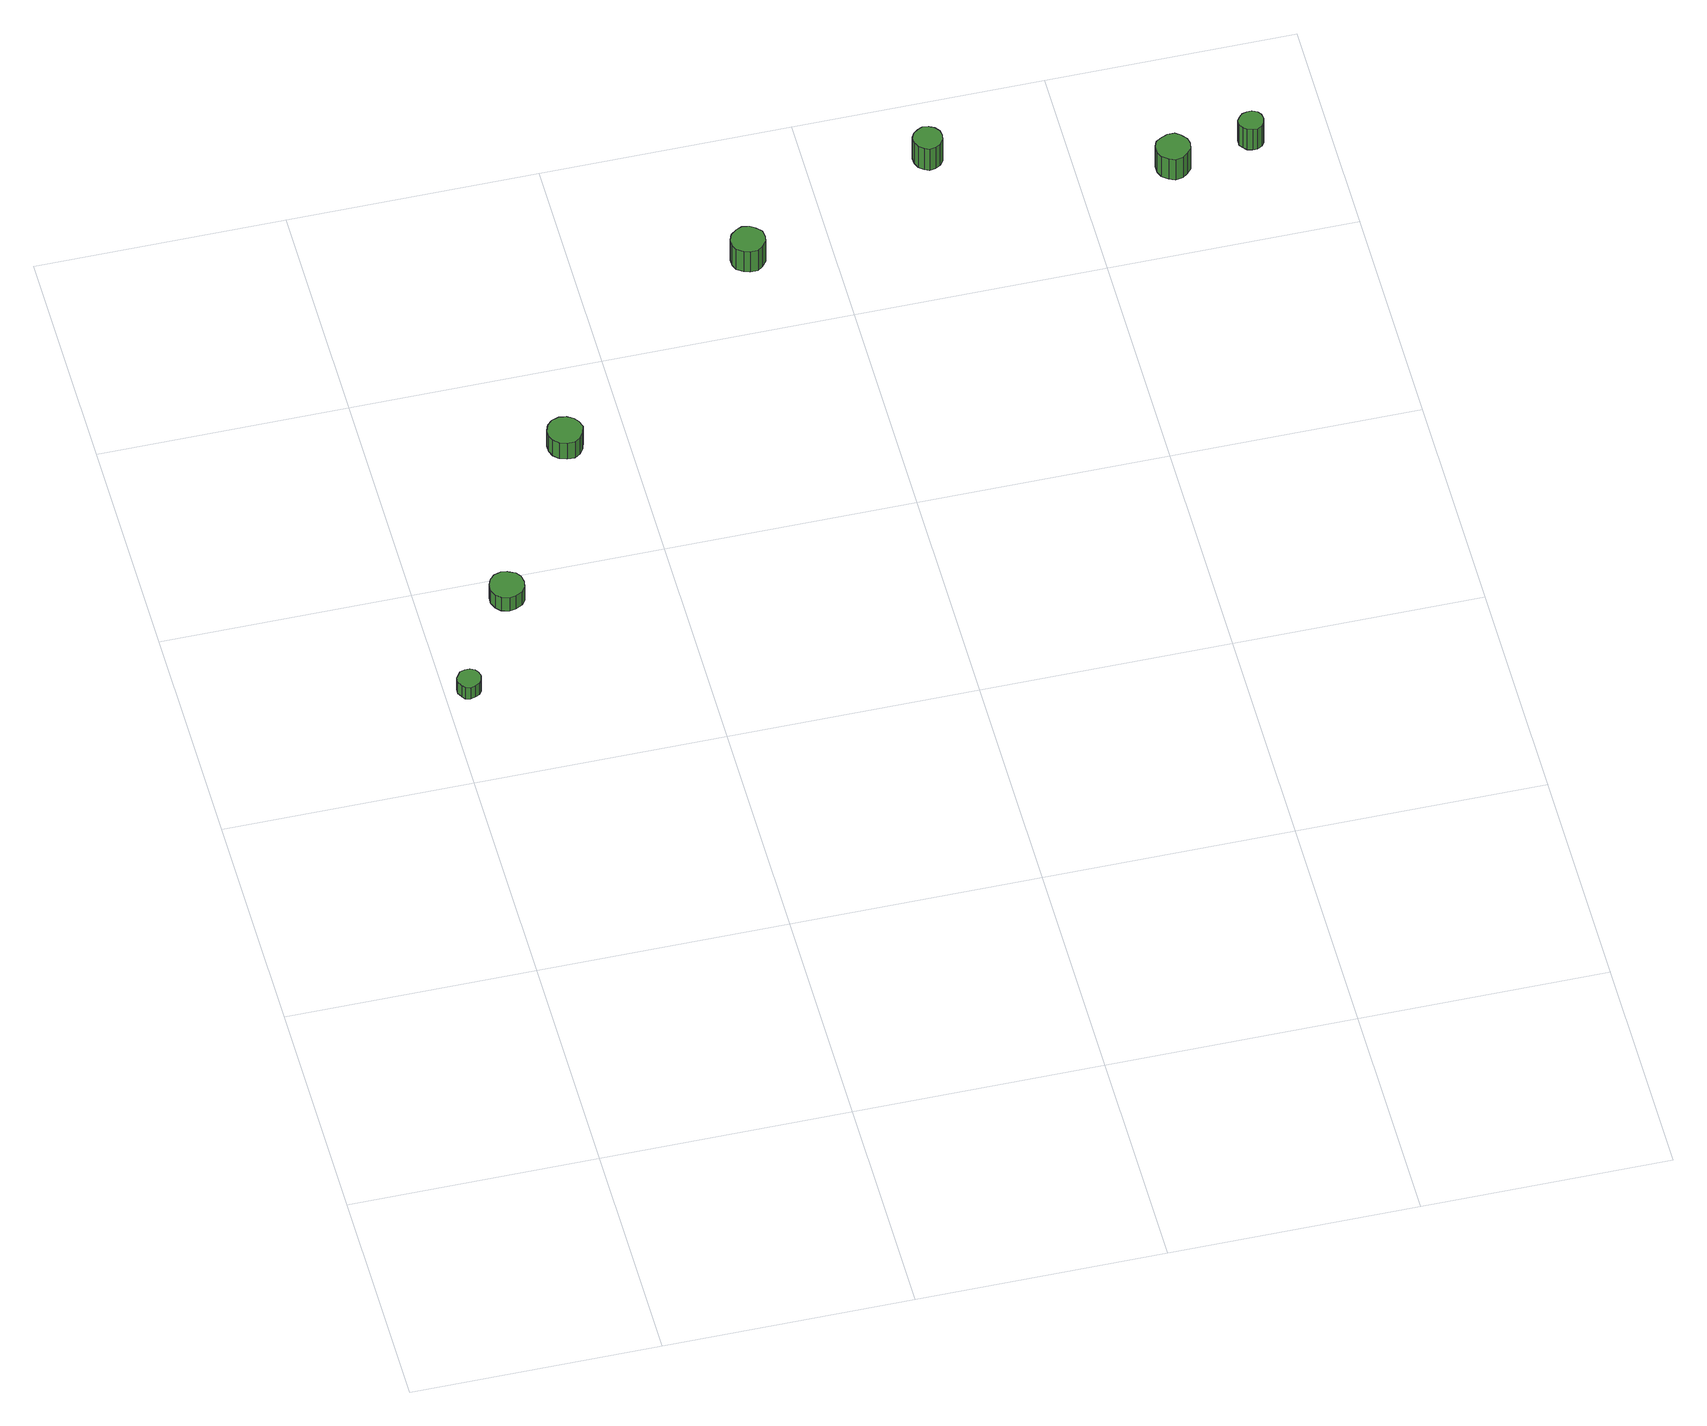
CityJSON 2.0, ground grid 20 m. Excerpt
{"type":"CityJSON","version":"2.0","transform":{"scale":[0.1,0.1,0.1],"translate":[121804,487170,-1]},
"CityObjects":{
"tree1":{"type":"SolitaryVegetationObject","attributes":{"function":"something"},"geometry":[{"type":"MultiSurface","lod":"1","boundaries":[[[0,1,2,3,4,5,6,7,8,9,10,11,12,13,14]],[[15,16,17,18,19,20,21,22,23,24,25,26,27,28,29]],[[0,29,28,1]],[[1,28,27,2]],[[2,27,26,3]],[[3,26,25,4]],[[4,25,24,5]],[[5,24,23,6]],[[6,23,22,7]],[[7,22,21,8]],[[8,21,20,9]],[[9,20,19,10]],[[10,19,18,11]],[[11,18,17,12]],[[12,17,16,13]],[[13,16,15,14]],[[14,15,29,0]]]}]},
"tree2":{"type":"SolitaryVegetationObject","attributes":{"function":"something"},"geometry":[{"type":"MultiSurface","lod":"1","boundaries":[[[30,31,32,33,34,35,36,37,38,39,40,41,42,43,44]],[[45,46,47,48,49,50,51,52,53,54,55,56,57,58,59]],[[30,59,58,31]],[[31,58,57,32]],[[32,57,56,33]],[[33,56,55,34]],[[34,55,54,35]],[[35,54,53,36]],[[36,53,52,37]],[[37,52,51,38]],[[38,51,50,39]],[[39,50,49,40]],[[40,49,48,41]],[[41,48,47,42]],[[42,47,46,43]],[[43,46,45,44]],[[44,45,59,30]]]}]},
"tree3":{"type":"SolitaryVegetationObject","attributes":{"function":"something"},"geometry":[{"type":"MultiSurface","lod":"1","boundaries":[[[60,61,62,63,64,65,66,67,68,69,70,71,72,73,74]],[[75,76,77,78,79,80,81,82,83,84,85,86,87,88,89]],[[60,89,88,61]],[[61,88,87,62]],[[62,87,86,63]],[[63,86,85,64]],[[64,85,84,65]],[[65,84,83,66]],[[66,83,82,67]],[[67,82,81,68]],[[68,81,80,69]],[[69,80,79,70]],[[70,79,78,71]],[[71,78,77,72]],[[72,77,76,73]],[[73,76,75,74]],[[74,75,89,60]]]}]},
"tree4":{"type":"SolitaryVegetationObject","attributes":{"function":"something"},"geometry":[{"type":"MultiSurface","lod":"1","boundaries":[[[90,91,92,93,94,95,96,97,98,99,100,101,102,103,104]],[[105,106,107,108,109,110,111,112,113,114,115,116,117,118,119]],[[90,119,118,91]],[[91,118,117,92]],[[92,117,116,93]],[[93,116,115,94]],[[94,115,114,95]],[[95,114,113,96]],[[96,113,112,97]],[[97,112,111,98]],[[98,111,110,99]],[[99,110,109,100]],[[100,109,108,101]],[[101,108,107,102]],[[102,107,106,103]],[[103,106,105,104]],[[104,105,119,90]]]}]},
"tree5":{"type":"SolitaryVegetationObject","attributes":{"function":"something"},"geometry":[{"type":"MultiSurface","lod":"1","boundaries":[[[120,121,122,123,124,125,126,127,128,129,130,131,132,133,134]],[[135,136,137,138,139,140,141,142,143,144,145,146,147,148,149]],[[120,149,148,121]],[[121,148,147,122]],[[122,147,146,123]],[[123,146,145,124]],[[124,145,144,125]],[[125,144,143,126]],[[126,143,142,127]],[[127,142,141,128]],[[128,141,140,129]],[[129,140,139,130]],[[130,139,138,131]],[[131,138,137,132]],[[132,137,136,133]],[[133,136,135,134]],[[134,135,149,120]]]}]},
"tree6":{"type":"SolitaryVegetationObject","attributes":{"function":"something"}},
"tree7":{"type":"SolitaryVegetationObject","attributes":{"function":"something"},"geometry":[{"type":"MultiSurface","lod":"1","boundaries":[[[150,151,152,153,154,155,156,157,158,159,160,161,162,163,164]],[[165,166,167,168,169,170,171,172,173,174,175,176,177,178,179]],[[150,179,178,151]],[[151,178,177,152]],[[152,177,176,153]],[[153,176,175,154]],[[154,175,174,155]],[[155,174,173,156]],[[156,173,172,157]],[[157,172,171,158]],[[158,171,170,159]],[[159,170,169,160]],[[160,169,168,161]],[[161,168,167,162]],[[162,167,166,163]],[[163,166,165,164]],[[164,165,179,150]]]}]},
"tree8":{"type":"SolitaryVegetationObject","attributes":{"function":"something"},"geometry":[{"type":"MultiSurface","lod":"1","boundaries":[[[180,181,182,183,184,185,186,187,188,189,190,191,192,193,194]],[[195,196,197,198,199,200,201,202,203,204,205,206,207,208,209]],[[180,209,208,181]],[[181,208,207,182]],[[182,207,206,183]],[[183,206,205,184]],[[184,205,204,185]],[[185,204,203,186]],[[186,203,202,187]],[[187,202,201,188]],[[188,201,200,189]],[[189,200,199,190]],[[190,199,198,191]],[[191,198,197,192]],[[192,197,196,193]],[[193,196,195,194]],[[194,195,209,180]]]}]}
},
"vertices":[
[29,495,19],[28,499,19],[26,502,19],[22,504,19],[18,504,19],[14,503,19],[12,500,19],[10,497,19],[10,493,19],[12,489,19],[14,486,19],[18,485,19],[22,486,19],[26,488,19],[28,491,19],[28,491,6],[26,488,6],[22,486,6],[18,485,6],[14,486,6],[12,489,6],[10,493,6],[10,497,6],[12,500,6],[14,503,6],[18,504,6],[22,504,6],[26,502,6],[28,499,6],[29,495,6],
[84,580,21],[83,586,21],[80,590,21],[74,593,21],[69,594,21],[63,592,21],[59,588,21],[57,583,21],[57,577,21],[59,572,21],[63,568,21],[69,566,21],[74,567,21],[80,570,21],[83,574,21],[83,574,6],[80,570,6],[74,567,6],[69,566,6],[63,568,6],[59,572,6],[57,577,6],[57,583,6],[59,588,6],[63,592,6],[69,594,6],[74,593,6],[80,590,6],[83,586,6],[84,580,6],
[166,722,24],[164,728,24],[161,732,24],[156,735,24],[150,736,24],[144,734,24],[140,730,24],[138,725,24],[138,719,24],[140,714,24],[144,710,24],[150,708,24],[156,708,24],[161,711,24],[164,716,24],[164,716,6],[161,711,6],[156,708,6],[150,708,6],[144,710,6],[140,714,6],[138,719,6],[138,725,6],[140,730,6],[144,734,6],[150,736,6],[156,735,6],[161,732,6],[164,728,6],[166,722,6],
[348,875,29],[347,881,29],[343,885,29],[339,888,29],[333,889,29],[328,887,29],[323,883,29],[321,878,29],[321,872,29],[323,867,29],[328,864,29],[333,862,29],[339,862,29],[343,865,29],[347,870,29],[347,870,6],[343,865,6],[339,862,6],[333,862,6],[328,864,6],[323,867,6],[321,872,6],[321,878,6],[323,883,6],[328,887,6],[333,889,6],[339,888,6],[343,885,6],[347,881,6],[348,875,6],
[505,943,30],[504,948,30],[501,952,30],[497,954,30],[492,955,30],[488,953,30],[484,950,30],[482,946,30],[482,941,30],[484,936,30],[488,933,30],[492,931,30],[497,932,30],[501,934,30],[504,938,30],[504,938,6],[501,934,6],[497,932,6],[492,931,6],[488,933,6],[484,936,6],[482,941,6],[482,946,6],[484,950,6],[488,953,6],[492,955,6],[497,954,6],[501,952,6],[504,948,6],[505,943,6],
[688,890,29],[687,895,29],[683,900,29],[679,903,29],[673,903,29],[668,901,29],[663,898,29],[661,893,29],[661,887,29],[663,882,29],[668,878,29],[673,876,29],[679,877,29],[683,880,29],[687,884,29],[687,884,6],[683,880,6],[679,877,6],[673,876,6],[668,878,6],[663,882,6],[661,887,6],[661,893,6],[663,898,6],[668,901,6],[673,903,6],[679,903,6],[683,900,6],[687,895,6],[688,890,6],
[749,901,29],[748,906,29],[746,909,29],[742,911,29],[738,911,29],[734,910,29],[731,907,29],[729,904,29],[729,899,29],[731,896,29],[734,893,29],[738,892,29],[742,892,29],[746,894,29],[748,897,29],[748,897,6],[746,894,6],[742,892,6],[738,892,6],[734,893,6],[731,896,6],[729,899,6],[729,904,6],[731,907,6],[734,910,6],[738,911,6],[742,911,6],[746,909,6],[748,906,6],[749,901,6]
]}
